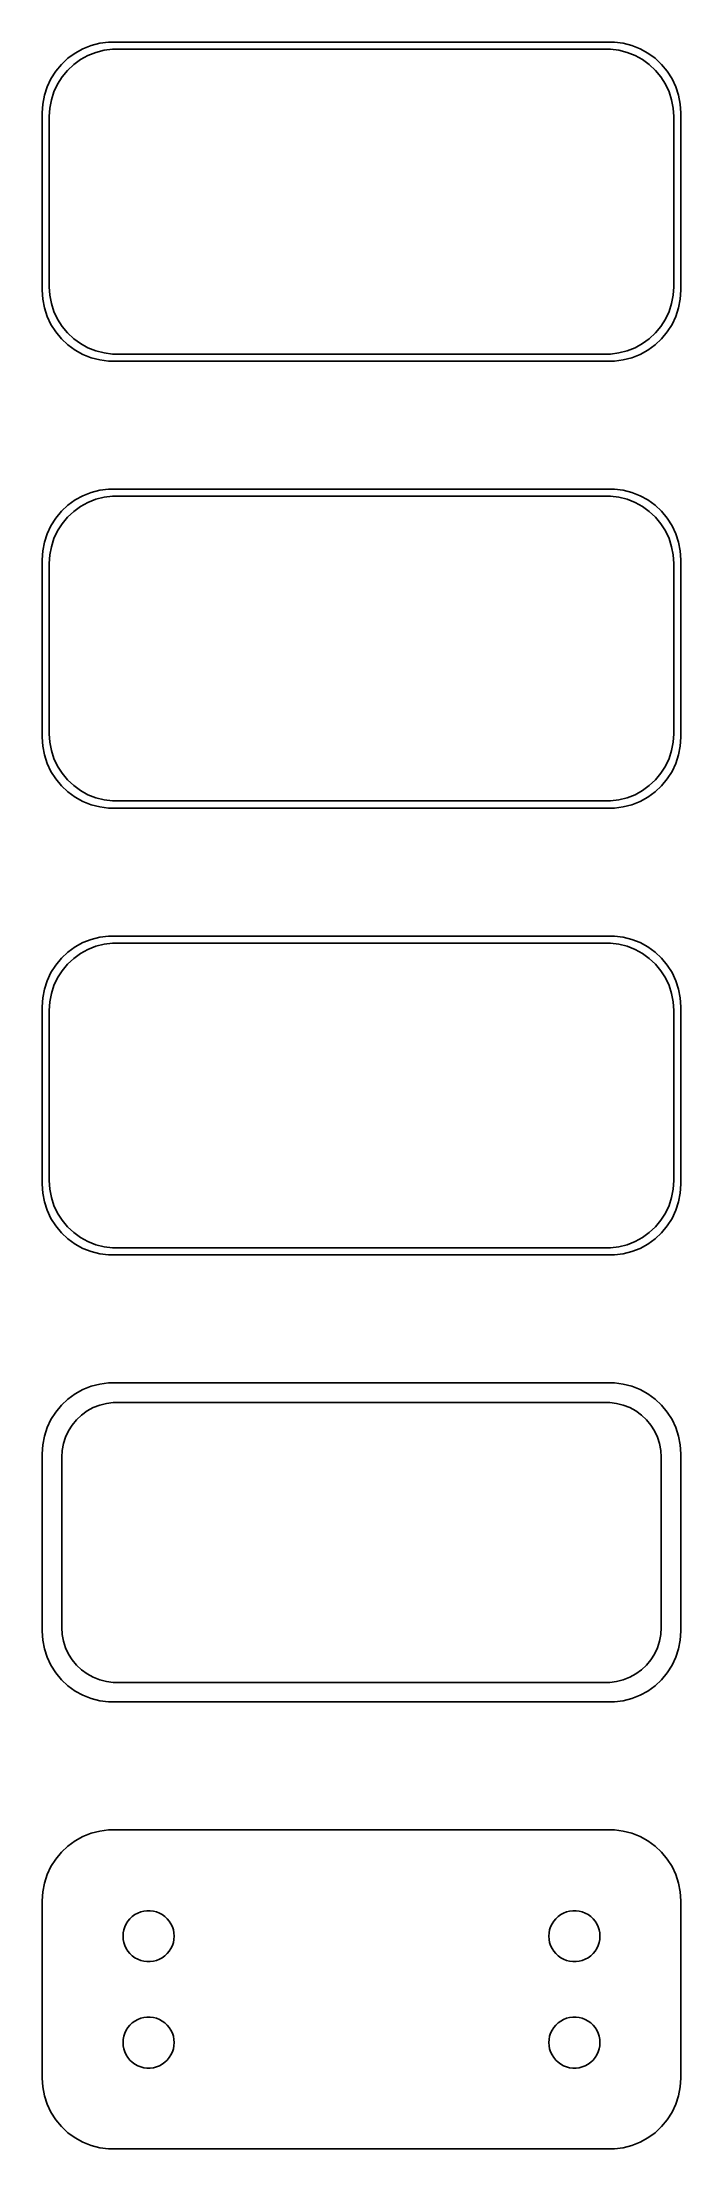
# Model space of a CAD drawing. Header units: metres. Extents: x -22 to 22, y 115 to 263.
import ezdxf

# ---------------------------------------------------------------- set-up
doc = ezdxf.new("R2010")
doc.units = ezdxf.units.M

msp = doc.modelspace()

# ---------------------------------------------------------------- linework, layer by layer
for p, q in [((-19.0451, 263.005), (-19.6289, 262.774)), ((-18.4369, 263.161), (-19.0451, 263.005)), ((-17.8139, 263.24), (-18.4369, 263.161)), ((17.8139, 263.24), (-17.8139, 263.24)), ((18.4369, 263.161), (17.8139, 263.24)), ((19.0451, 263.005), (18.4369, 263.161)), ((19.6289, 262.774), (19.0451, 263.005)), ((-21.1448, 261.673), (-21.5451, 261.189)), ((-20.6871, 262.103), (-21.1448, 261.673)), ((-20.7126, 261.252), (-20.2778, 261.66)), ((-20.1791, 262.472), (-20.6871, 262.103)), ((-20.2778, 261.66), (-19.7952, 262.011)), ((-19.6289, 262.774), (-20.1791, 262.472)), ((-19.7952, 262.011), (-19.2724, 262.298)), ((-19.2724, 262.298), (-18.7178, 262.518)), ((-18.7178, 262.518), (-18.1401, 262.666)), ((-18.1401, 262.666), (-17.5482, 262.741)), ((-17.5482, 262.741), (17.5482, 262.741)), ((17.5482, 262.741), (18.1401, 262.666)), ((18.1401, 262.666), (18.7178, 262.518)), ((18.7178, 262.518), (19.2724, 262.298)), ((19.2724, 262.298), (19.7952, 262.011)), ((20.1791, 262.472), (19.6289, 262.774)), ((19.7952, 262.011), (20.2778, 261.66)), ((20.6871, 262.103), (20.1791, 262.472)), ((20.2778, 261.66), (20.7126, 261.252)), ((21.1448, 261.673), (20.6871, 262.103)), ((21.5451, 261.189), (21.1448, 261.673)), ((-22.1489, 260.091), (-22.3429, 259.493)), ((-21.8815, 260.659), (-22.1489, 260.091)), ((-21.5451, 261.189), (-21.8815, 260.659)), ((-21.6664, 259.749), (-21.4124, 260.288)), ((-21.4124, 260.288), (-21.0928, 260.792)), ((-21.0928, 260.792), (-20.7126, 261.252)), ((20.7126, 261.252), (21.0928, 260.792)), ((21.0928, 260.792), (21.4124, 260.288)), ((21.4124, 260.288), (21.6664, 259.749)), ((21.8815, 260.659), (21.5451, 261.189)), ((22.1489, 260.091), (21.8815, 260.659)), ((22.3429, 259.493), (22.1489, 260.091)), ((-22.4606, 258.877), (-22.5, 258.25)), ((-22.3429, 259.493), (-22.4606, 258.877)), ((-22, 258), (-21.9625, 258.595)), ((-21.9625, 258.595), (-21.8508, 259.181)), ((-21.8508, 259.181), (-21.6664, 259.749)), ((21.6664, 259.749), (21.8508, 259.181)), ((21.8508, 259.181), (21.9625, 258.595)), ((21.9625, 258.595), (22, 258)), ((22.4606, 258.877), (22.3429, 259.493)), ((22.5, 258.25), (22.4606, 258.877)), ((-22.5, 258.25), (-22.5, 245.75)), ((-22, 246), (-22, 258)), ((22, 258), (22, 246)), ((22.5, 245.75), (22.5, 258.25)), ((-22.5, 245.75), (-22.4606, 245.123)), ((-22.4606, 245.123), (-22.3429, 244.507)), ((-21.9625, 245.405), (-22, 246)), ((-21.8508, 244.819), (-21.9625, 245.405)), ((21.9625, 245.405), (21.8508, 244.819)), ((22, 246), (21.9625, 245.405)), ((22.3429, 244.507), (22.4606, 245.123)), ((22.4606, 245.123), (22.5, 245.75)), ((-22.3429, 244.507), (-22.1489, 243.909)), ((-22.1489, 243.909), (-21.8815, 243.341)), ((-21.6664, 244.251), (-21.8508, 244.819)), ((-21.4124, 243.712), (-21.6664, 244.251)), ((-21.0928, 243.208), (-21.4124, 243.712)), ((21.4124, 243.712), (21.0928, 243.208)), ((21.6664, 244.251), (21.4124, 243.712)), ((21.8508, 244.819), (21.6664, 244.251)), ((21.8815, 243.341), (22.1489, 243.909)), ((22.1489, 243.909), (22.3429, 244.507)), ((-21.8815, 243.341), (-21.5451, 242.811)), ((-21.5451, 242.811), (-21.1448, 242.327)), ((-21.1448, 242.327), (-20.6871, 241.897)), ((-20.7126, 242.748), (-21.0928, 243.208)), ((-20.2778, 242.34), (-20.7126, 242.748)), ((-19.7952, 241.989), (-20.2778, 242.34)), ((20.2778, 242.34), (19.7952, 241.989)), ((20.7126, 242.748), (20.2778, 242.34)), ((20.6871, 241.897), (21.1448, 242.327)), ((21.0928, 243.208), (20.7126, 242.748)), ((21.1448, 242.327), (21.5451, 242.811)), ((21.5451, 242.811), (21.8815, 243.341)), ((-20.6871, 241.897), (-20.1791, 241.528)), ((-20.1791, 241.528), (-19.6289, 241.226)), ((-19.2724, 241.702), (-19.7952, 241.989)), ((-19.6289, 241.226), (-19.0451, 240.995)), ((-18.7178, 241.482), (-19.2724, 241.702)), ((-19.0451, 240.995), (-18.4369, 240.839)), ((-18.1401, 241.334), (-18.7178, 241.482)), ((-18.4369, 240.839), (-17.8139, 240.76)), ((-17.5482, 241.259), (-18.1401, 241.334)), ((-17.8139, 240.76), (17.8139, 240.76)), ((17.5482, 241.259), (-17.5482, 241.259)), ((18.1401, 241.334), (17.5482, 241.259)), ((17.8139, 240.76), (18.4369, 240.839)), ((18.7178, 241.482), (18.1401, 241.334)), ((18.4369, 240.839), (19.0451, 240.995)), ((19.2724, 241.702), (18.7178, 241.482)), ((19.0451, 240.995), (19.6289, 241.226)), ((19.7952, 241.989), (19.2724, 241.702)), ((19.6289, 241.226), (20.1791, 241.528)), ((20.1791, 241.528), (20.6871, 241.897)), ((-18.4369, 231.661), (-19.0451, 231.505)), ((-17.8139, 231.74), (-18.4369, 231.661)), ((17.8139, 231.74), (-17.8139, 231.74)), ((18.4369, 231.661), (17.8139, 231.74)), ((19.0451, 231.505), (18.4369, 231.661)), ((-21.1448, 230.173), (-21.5451, 229.689)), ((-20.6871, 230.603), (-21.1448, 230.173)), ((-20.7126, 229.752), (-20.2778, 230.16)), ((-20.1791, 230.972), (-20.6871, 230.603)), ((-20.2778, 230.16), (-19.7952, 230.511)), ((-19.6289, 231.274), (-20.1791, 230.972)), ((-19.7952, 230.511), (-19.2724, 230.798)), ((-19.0451, 231.505), (-19.6289, 231.274)), ((-19.2724, 230.798), (-18.7178, 231.018)), ((-18.7178, 231.018), (-18.1401, 231.166)), ((-18.1401, 231.166), (-17.5482, 231.241)), ((-17.5482, 231.241), (17.5482, 231.241)), ((17.5482, 231.241), (18.1401, 231.166)), ((18.1401, 231.166), (18.7178, 231.018)), ((18.7178, 231.018), (19.2724, 230.798)), ((19.6289, 231.274), (19.0451, 231.505)), ((19.2724, 230.798), (19.7952, 230.511)), ((20.1791, 230.972), (19.6289, 231.274)), ((19.7952, 230.511), (20.2778, 230.16)), ((20.6871, 230.603), (20.1791, 230.972)), ((20.2778, 230.16), (20.7126, 229.752)), ((21.1448, 230.173), (20.6871, 230.603)), ((21.5451, 229.689), (21.1448, 230.173)), ((-21.8815, 229.159), (-22.1489, 228.591)), ((-21.5451, 229.689), (-21.8815, 229.159)), ((-21.6664, 228.249), (-21.4124, 228.788)), ((-21.4124, 228.788), (-21.0928, 229.292)), ((-21.0928, 229.292), (-20.7126, 229.752)), ((20.7126, 229.752), (21.0928, 229.292)), ((21.0928, 229.292), (21.4124, 228.788)), ((21.4124, 228.788), (21.6664, 228.249)), ((21.8815, 229.159), (21.5451, 229.689)), ((22.1489, 228.591), (21.8815, 229.159)), ((-22.4606, 227.377), (-22.5, 226.75)), ((-22.3429, 227.993), (-22.4606, 227.377)), ((-22.1489, 228.591), (-22.3429, 227.993)), ((-21.9625, 227.095), (-21.8508, 227.681)), ((-21.8508, 227.681), (-21.6664, 228.249)), ((21.6664, 228.249), (21.8508, 227.681)), ((21.8508, 227.681), (21.9625, 227.095)), ((22.3429, 227.993), (22.1489, 228.591)), ((22.4606, 227.377), (22.3429, 227.993)), ((22.5, 226.75), (22.4606, 227.377)), ((-22.5, 226.75), (-22.5, 214.25)), ((-22, 226.5), (-21.9625, 227.095)), ((-22, 214.5), (-22, 226.5)), ((21.9625, 227.095), (22, 226.5)), ((22, 226.5), (22, 214.5)), ((22.5, 214.25), (22.5, 226.75)), ((-22.5, 214.25), (-22.4606, 213.623)), ((-21.9625, 213.905), (-22, 214.5)), ((-21.8508, 213.319), (-21.9625, 213.905)), ((21.9625, 213.905), (21.8508, 213.319)), ((22, 214.5), (21.9625, 213.905)), ((22.4606, 213.623), (22.5, 214.25)), ((-22.4606, 213.623), (-22.3429, 213.007)), ((-22.3429, 213.007), (-22.1489, 212.409)), ((-22.1489, 212.409), (-21.8815, 211.841)), ((-21.6664, 212.751), (-21.8508, 213.319)), ((-21.4124, 212.212), (-21.6664, 212.751)), ((21.6664, 212.751), (21.4124, 212.212)), ((21.8508, 213.319), (21.6664, 212.751)), ((21.8815, 211.841), (22.1489, 212.409)), ((22.1489, 212.409), (22.3429, 213.007)), ((22.3429, 213.007), (22.4606, 213.623)), ((-21.8815, 211.841), (-21.5451, 211.311)), ((-21.5451, 211.311), (-21.1448, 210.827)), ((-21.0928, 211.708), (-21.4124, 212.212)), ((-20.7126, 211.248), (-21.0928, 211.708)), ((-20.2778, 210.84), (-20.7126, 211.248)), ((20.7126, 211.248), (20.2778, 210.84)), ((21.0928, 211.708), (20.7126, 211.248)), ((21.4124, 212.212), (21.0928, 211.708)), ((21.1448, 210.827), (21.5451, 211.311)), ((21.5451, 211.311), (21.8815, 211.841)), ((-21.1448, 210.827), (-20.6871, 210.397)), ((-20.6871, 210.397), (-20.1791, 210.028)), ((-19.7952, 210.489), (-20.2778, 210.84)), ((-20.1791, 210.028), (-19.6289, 209.726)), ((-19.2724, 210.202), (-19.7952, 210.489)), ((-19.6289, 209.726), (-19.0451, 209.495)), ((-18.7178, 209.982), (-19.2724, 210.202)), ((-19.0451, 209.495), (-18.4369, 209.339)), ((-18.1401, 209.834), (-18.7178, 209.982)), ((-17.5482, 209.759), (-18.1401, 209.834)), ((17.5482, 209.759), (-17.5482, 209.759)), ((18.1401, 209.834), (17.5482, 209.759)), ((18.7178, 209.982), (18.1401, 209.834)), ((18.4369, 209.339), (19.0451, 209.495)), ((19.2724, 210.202), (18.7178, 209.982)), ((19.0451, 209.495), (19.6289, 209.726)), ((19.7952, 210.489), (19.2724, 210.202)), ((19.6289, 209.726), (20.1791, 210.028)), ((20.2778, 210.84), (19.7952, 210.489)), ((20.1791, 210.028), (20.6871, 210.397)), ((20.6871, 210.397), (21.1448, 210.827)), ((-18.4369, 209.339), (-17.8139, 209.26)), ((-17.8139, 209.26), (17.8139, 209.26)), ((17.8139, 209.26), (18.4369, 209.339)), ((-20.6871, 199.103), (-21.1448, 198.673)), ((-20.1791, 199.472), (-20.6871, 199.103)), ((-20.2778, 198.66), (-19.7952, 199.011)), ((-19.6289, 199.774), (-20.1791, 199.472)), ((-19.7952, 199.011), (-19.2724, 199.298)), ((-19.0451, 200.005), (-19.6289, 199.774)), ((-19.2724, 199.298), (-18.7178, 199.518)), ((-18.4369, 200.161), (-19.0451, 200.005)), ((-18.7178, 199.518), (-18.1401, 199.666)), ((-17.8139, 200.24), (-18.4369, 200.161)), ((-18.1401, 199.666), (-17.5482, 199.741)), ((17.8139, 200.24), (-17.8139, 200.24)), ((-17.5482, 199.741), (17.5482, 199.741)), ((17.5482, 199.741), (18.1401, 199.666)), ((18.4369, 200.161), (17.8139, 200.24)), ((18.1401, 199.666), (18.7178, 199.518)), ((19.0451, 200.005), (18.4369, 200.161)), ((18.7178, 199.518), (19.2724, 199.298)), ((19.6289, 199.774), (19.0451, 200.005)), ((19.2724, 199.298), (19.7952, 199.011)), ((20.1791, 199.472), (19.6289, 199.774)), ((19.7952, 199.011), (20.2778, 198.66)), ((20.6871, 199.103), (20.1791, 199.472)), ((21.1448, 198.673), (20.6871, 199.103)), ((-21.8815, 197.659), (-22.1489, 197.091)), ((-21.5451, 198.189), (-21.8815, 197.659)), ((-21.1448, 198.673), (-21.5451, 198.189)), ((-21.4124, 197.288), (-21.0928, 197.792)), ((-21.0928, 197.792), (-20.7126, 198.252)), ((-20.7126, 198.252), (-20.2778, 198.66)), ((20.2778, 198.66), (20.7126, 198.252)), ((20.7126, 198.252), (21.0928, 197.792)), ((21.0928, 197.792), (21.4124, 197.288)), ((21.5451, 198.189), (21.1448, 198.673)), ((21.8815, 197.659), (21.5451, 198.189)), ((22.1489, 197.091), (21.8815, 197.659)), ((-22.3429, 196.493), (-22.4606, 195.877)), ((-22.1489, 197.091), (-22.3429, 196.493)), ((-21.9625, 195.595), (-21.8508, 196.181)), ((-21.8508, 196.181), (-21.6664, 196.749)), ((-21.6664, 196.749), (-21.4124, 197.288)), ((21.4124, 197.288), (21.6664, 196.749)), ((21.6664, 196.749), (21.8508, 196.181)), ((21.8508, 196.181), (21.9625, 195.595)), ((22.3429, 196.493), (22.1489, 197.091)), ((22.4606, 195.877), (22.3429, 196.493)), ((-22.4606, 195.877), (-22.5, 195.25)), ((-22.5, 195.25), (-22.5, 182.75)), ((-22, 195), (-21.9625, 195.595)), ((-22, 183), (-22, 195)), ((21.9625, 195.595), (22, 195)), ((22, 195), (22, 183)), ((22.5, 195.25), (22.4606, 195.877)), ((22.5, 182.75), (22.5, 195.25)), ((-22.5, 182.75), (-22.4606, 182.123)), ((-21.9625, 182.405), (-22, 183)), ((22, 183), (21.9625, 182.405)), ((22.4606, 182.123), (22.5, 182.75)), ((-22.4606, 182.123), (-22.3429, 181.507)), ((-22.3429, 181.507), (-22.1489, 180.909)), ((-21.8508, 181.819), (-21.9625, 182.405)), ((-21.6664, 181.251), (-21.8508, 181.819)), ((-21.4124, 180.712), (-21.6664, 181.251)), ((21.6664, 181.251), (21.4124, 180.712)), ((21.8508, 181.819), (21.6664, 181.251)), ((21.9625, 182.405), (21.8508, 181.819)), ((22.1489, 180.909), (22.3429, 181.507)), ((22.3429, 181.507), (22.4606, 182.123)), ((-22.1489, 180.909), (-21.8815, 180.341)), ((-21.8815, 180.341), (-21.5451, 179.811)), ((-21.5451, 179.811), (-21.1448, 179.327)), ((-21.0928, 180.208), (-21.4124, 180.712)), ((-20.7126, 179.748), (-21.0928, 180.208)), ((-20.2778, 179.34), (-20.7126, 179.748)), ((20.7126, 179.748), (20.2778, 179.34)), ((21.0928, 180.208), (20.7126, 179.748)), ((21.4124, 180.712), (21.0928, 180.208)), ((21.1448, 179.327), (21.5451, 179.811)), ((21.5451, 179.811), (21.8815, 180.341)), ((21.8815, 180.341), (22.1489, 180.909)), ((-21.1448, 179.327), (-20.6871, 178.897)), ((-20.6871, 178.897), (-20.1791, 178.528)), ((-19.7952, 178.989), (-20.2778, 179.34)), ((-20.1791, 178.528), (-19.6289, 178.226)), ((-19.2724, 178.702), (-19.7952, 178.989)), ((-19.6289, 178.226), (-19.0451, 177.995)), ((-18.7178, 178.482), (-19.2724, 178.702)), ((-18.1401, 178.334), (-18.7178, 178.482)), ((-17.5482, 178.259), (-18.1401, 178.334)), ((17.5482, 178.259), (-17.5482, 178.259)), ((18.1401, 178.334), (17.5482, 178.259)), ((18.7178, 178.482), (18.1401, 178.334)), ((19.2724, 178.702), (18.7178, 178.482)), ((19.0451, 177.995), (19.6289, 178.226)), ((19.7952, 178.989), (19.2724, 178.702)), ((19.6289, 178.226), (20.1791, 178.528)), ((20.2778, 179.34), (19.7952, 178.989)), ((20.1791, 178.528), (20.6871, 178.897)), ((20.6871, 178.897), (21.1448, 179.327)), ((-19.0451, 177.995), (-18.4369, 177.839)), ((-18.4369, 177.839), (-17.8139, 177.76)), ((-17.8139, 177.76), (17.8139, 177.76)), ((17.8139, 177.76), (18.4369, 177.839)), ((18.4369, 177.839), (19.0451, 177.995)), ((-20.1791, 167.972), (-20.6871, 167.603)), ((-19.6289, 168.274), (-20.1791, 167.972)), ((-19.0451, 168.505), (-19.6289, 168.274)), ((-18.4369, 168.661), (-19.0451, 168.505)), ((-17.8139, 168.74), (-18.4369, 168.661)), ((17.8139, 168.74), (-17.8139, 168.74)), ((18.4369, 168.661), (17.8139, 168.74)), ((19.0451, 168.505), (18.4369, 168.661)), ((19.6289, 168.274), (19.0451, 168.505)), ((20.1791, 167.972), (19.6289, 168.274)), ((20.6871, 167.603), (20.1791, 167.972)), ((-21.5451, 166.689), (-21.8815, 166.159)), ((-21.1448, 167.173), (-21.5451, 166.689)), ((-20.6871, 167.603), (-21.1448, 167.173)), ((-20.0707, 166.149), (-19.7165, 166.481)), ((-19.7165, 166.481), (-19.3234, 166.767)), ((-19.3234, 166.767), (-18.8975, 167.001)), ((-18.8975, 167.001), (-18.4457, 167.18)), ((-18.4457, 167.18), (-17.9751, 167.301)), ((-17.9751, 167.301), (-17.493, 167.362)), ((-17.493, 167.362), (17.493, 167.362)), ((17.493, 167.362), (17.9751, 167.301)), ((17.9751, 167.301), (18.4457, 167.18)), ((18.4457, 167.18), (18.8975, 167.001)), ((18.8975, 167.001), (19.3234, 166.767)), ((19.3234, 166.767), (19.7165, 166.481)), ((19.7165, 166.481), (20.0707, 166.149)), ((21.1448, 167.173), (20.6871, 167.603)), ((21.5451, 166.689), (21.1448, 167.173)), ((21.8815, 166.159), (21.5451, 166.689)), ((-22.3429, 164.993), (-22.4606, 164.377)), ((-22.1489, 165.591), (-22.3429, 164.993)), ((-21.8815, 166.159), (-22.1489, 165.591)), ((-20.9979, 164.462), (-20.8477, 164.924)), ((-20.8477, 164.924), (-20.6408, 165.364)), ((-20.6408, 165.364), (-20.3805, 165.774)), ((-20.3805, 165.774), (-20.0707, 166.149)), ((20.0707, 166.149), (20.3805, 165.774)), ((20.3805, 165.774), (20.6408, 165.364)), ((20.6408, 165.364), (20.8477, 164.924)), ((20.8477, 164.924), (20.9979, 164.462)), ((22.1489, 165.591), (21.8815, 166.159)), ((22.3429, 164.993), (22.1489, 165.591)), ((22.4606, 164.377), (22.3429, 164.993)), ((-22.4606, 164.377), (-22.5, 163.75)), ((-22.5, 163.75), (-22.5, 151.25)), ((-21.1195, 163.5), (-21.089, 163.985)), ((-21.1195, 151.5), (-21.1195, 163.5)), ((-21.089, 163.985), (-20.9979, 164.462)), ((20.9979, 164.462), (21.089, 163.985)), ((21.089, 163.985), (21.1195, 163.5)), ((21.1195, 163.5), (21.1195, 151.5)), ((22.5, 163.75), (22.4606, 164.377)), ((22.5, 151.25), (22.5, 163.75)), ((-21.089, 151.015), (-21.1195, 151.5)), ((21.1195, 151.5), (21.089, 151.015)), ((-22.5, 151.25), (-22.4606, 150.623)), ((-22.4606, 150.623), (-22.3429, 150.007)), ((-22.3429, 150.007), (-22.1489, 149.409)), ((-20.9979, 150.538), (-21.089, 151.015)), ((-20.8477, 150.076), (-20.9979, 150.538)), ((-20.6408, 149.636), (-20.8477, 150.076)), ((20.8477, 150.076), (20.6408, 149.636)), ((20.9979, 150.538), (20.8477, 150.076)), ((21.089, 151.015), (20.9979, 150.538)), ((22.1489, 149.409), (22.3429, 150.007)), ((22.3429, 150.007), (22.4606, 150.623)), ((22.4606, 150.623), (22.5, 151.25)), ((-22.1489, 149.409), (-21.8815, 148.841)), ((-21.8815, 148.841), (-21.5451, 148.311)), ((-20.3805, 149.226), (-20.6408, 149.636)), ((-20.0707, 148.851), (-20.3805, 149.226)), ((-19.7165, 148.519), (-20.0707, 148.851)), ((-19.3234, 148.233), (-19.7165, 148.519)), ((19.7165, 148.519), (19.3234, 148.233)), ((20.0707, 148.851), (19.7165, 148.519)), ((20.3805, 149.226), (20.0707, 148.851)), ((20.6408, 149.636), (20.3805, 149.226)), ((21.5451, 148.311), (21.8815, 148.841)), ((21.8815, 148.841), (22.1489, 149.409)), ((-21.5451, 148.311), (-21.1448, 147.827)), ((-21.1448, 147.827), (-20.6871, 147.397)), ((-20.6871, 147.397), (-20.1791, 147.028)), ((-20.1791, 147.028), (-19.6289, 146.726)), ((-18.8975, 147.999), (-19.3234, 148.233)), ((-18.4457, 147.82), (-18.8975, 147.999)), ((-17.9751, 147.699), (-18.4457, 147.82)), ((-17.493, 147.638), (-17.9751, 147.699)), ((17.493, 147.638), (-17.493, 147.638)), ((17.9751, 147.699), (17.493, 147.638)), ((18.4457, 147.82), (17.9751, 147.699)), ((18.8975, 147.999), (18.4457, 147.82)), ((19.3234, 148.233), (18.8975, 147.999)), ((19.6289, 146.726), (20.1791, 147.028)), ((20.1791, 147.028), (20.6871, 147.397)), ((20.6871, 147.397), (21.1448, 147.827)), ((21.1448, 147.827), (21.5451, 148.311)), ((-19.6289, 146.726), (-19.0451, 146.495)), ((-19.0451, 146.495), (-18.4369, 146.339)), ((-18.4369, 146.339), (-17.8139, 146.26)), ((-17.8139, 146.26), (17.8139, 146.26)), ((17.8139, 146.26), (18.4369, 146.339)), ((18.4369, 146.339), (19.0451, 146.495)), ((19.0451, 146.495), (19.6289, 146.726)), ((-19.6289, 136.774), (-20.1791, 136.472)), ((-19.0451, 137.005), (-19.6289, 136.774)), ((-18.4369, 137.161), (-19.0451, 137.005)), ((-17.8139, 137.24), (-18.4369, 137.161)), ((17.8139, 137.24), (-17.8139, 137.24)), ((18.4369, 137.161), (17.8139, 137.24)), ((19.0451, 137.005), (18.4369, 137.161)), ((19.6289, 136.774), (19.0451, 137.005)), ((20.1791, 136.472), (19.6289, 136.774)), ((-21.5451, 135.189), (-21.8815, 134.659)), ((-21.1448, 135.673), (-21.5451, 135.189)), ((-20.6871, 136.103), (-21.1448, 135.673)), ((-20.1791, 136.472), (-20.6871, 136.103)), ((20.6871, 136.103), (20.1791, 136.472)), ((21.1448, 135.673), (20.6871, 136.103)), ((21.5451, 135.189), (21.1448, 135.673)), ((21.8815, 134.659), (21.5451, 135.189)), ((-22.1489, 134.091), (-22.3429, 133.493)), ((-21.8815, 134.659), (-22.1489, 134.091)), ((22.1489, 134.091), (21.8815, 134.659)), ((22.3429, 133.493), (22.1489, 134.091)), ((-22.4606, 132.877), (-22.5, 132.25)), ((-22.5, 132.25), (-22.5, 119.75)), ((-22.3429, 133.493), (-22.4606, 132.877)), ((22.4606, 132.877), (22.3429, 133.493)), ((22.5, 132.25), (22.4606, 132.877)), ((22.5, 119.75), (22.5, 132.25)), ((-16.5773, 130.617), (-16.4562, 130.808)), ((-16.4562, 130.808), (-16.3121, 130.982)), ((-16.3121, 130.982), (-16.1474, 131.137)), ((-16.1474, 131.137), (-15.9645, 131.27)), ((-15.9645, 131.27), (-15.7664, 131.379)), ((-15.7664, 131.379), (-15.5562, 131.462)), ((-15.5562, 131.462), (-15.3373, 131.518)), ((-15.3373, 131.518), (-15.113, 131.546)), ((-15.113, 131.546), (-14.887, 131.546)), ((-14.887, 131.546), (-14.6627, 131.518)), ((-14.6627, 131.518), (-14.4438, 131.462)), ((-14.4438, 131.462), (-14.2336, 131.379)), ((-14.2336, 131.379), (-14.0355, 131.27)), ((-14.0355, 131.27), (-13.8526, 131.137)), ((-13.8526, 131.137), (-13.6879, 130.982)), ((-13.6879, 130.982), (-13.5438, 130.808)), ((-13.5438, 130.808), (-13.4226, 130.617)), ((13.4226, 130.617), (13.5438, 130.808)), ((13.5438, 130.808), (13.6879, 130.982)), ((13.6879, 130.982), (13.8526, 131.137)), ((13.8526, 131.137), (14.0355, 131.27)), ((14.0355, 131.27), (14.2336, 131.379)), ((14.2336, 131.379), (14.4438, 131.462)), ((14.4438, 131.462), (14.6627, 131.518)), ((14.6627, 131.518), (14.887, 131.546)), ((14.887, 131.546), (15.113, 131.546)), ((15.113, 131.546), (15.3373, 131.518)), ((15.3373, 131.518), (15.5562, 131.462)), ((15.5562, 131.462), (15.7664, 131.379)), ((15.7664, 131.379), (15.9645, 131.27)), ((15.9645, 131.27), (16.1474, 131.137)), ((16.1474, 131.137), (16.3121, 130.982)), ((16.3121, 130.982), (16.4562, 130.808)), ((16.4562, 130.808), (16.5773, 130.617)), ((-16.8, 129.75), (-16.7858, 129.976)), ((-16.7858, 129.524), (-16.8, 129.75)), ((-16.7858, 129.976), (-16.7434, 130.198)), ((-16.7434, 129.302), (-16.7858, 129.524)), ((-16.7434, 130.198), (-16.6736, 130.413)), ((-16.6736, 129.087), (-16.7434, 129.302)), ((-16.6736, 130.413), (-16.5773, 130.617)), ((-13.4226, 130.617), (-13.3264, 130.413)), ((-13.3264, 130.413), (-13.2565, 130.198)), ((-13.2565, 129.302), (-13.3264, 129.087)), ((-13.2565, 130.198), (-13.2142, 129.976)), ((-13.2142, 129.524), (-13.2565, 129.302)), ((-13.2142, 129.976), (-13.2, 129.75)), ((-13.2, 129.75), (-13.2142, 129.524)), ((13.2, 129.75), (13.2142, 129.976)), ((13.2142, 129.524), (13.2, 129.75)), ((13.2142, 129.976), (13.2565, 130.198)), ((13.2565, 129.302), (13.2142, 129.524)), ((13.2565, 130.198), (13.3264, 130.413)), ((13.3264, 129.087), (13.2565, 129.302)), ((13.3264, 130.413), (13.4226, 130.617)), ((16.5773, 130.617), (16.6736, 130.413)), ((16.6736, 130.413), (16.7434, 130.198)), ((16.7434, 129.302), (16.6736, 129.087)), ((16.7434, 130.198), (16.7858, 129.976)), ((16.7858, 129.524), (16.7434, 129.302)), ((16.7858, 129.976), (16.8, 129.75)), ((16.8, 129.75), (16.7858, 129.524)), ((-16.5773, 128.883), (-16.6736, 129.087)), ((-16.4562, 128.692), (-16.5773, 128.883)), ((-16.3121, 128.518), (-16.4562, 128.692)), ((-16.1474, 128.363), (-16.3121, 128.518)), ((-15.9645, 128.23), (-16.1474, 128.363)), ((-15.7664, 128.121), (-15.9645, 128.23)), ((-15.5562, 128.038), (-15.7664, 128.121)), ((-15.3373, 127.982), (-15.5562, 128.038)), ((-15.113, 127.954), (-15.3373, 127.982)), ((-14.887, 127.954), (-15.113, 127.954)), ((-14.6627, 127.982), (-14.887, 127.954)), ((-14.4438, 128.038), (-14.6627, 127.982)), ((-14.2336, 128.121), (-14.4438, 128.038)), ((-14.0355, 128.23), (-14.2336, 128.121)), ((-13.8526, 128.363), (-14.0355, 128.23)), ((-13.6879, 128.518), (-13.8526, 128.363)), ((-13.5438, 128.692), (-13.6879, 128.518)), ((-13.4226, 128.883), (-13.5438, 128.692)), ((-13.3264, 129.087), (-13.4226, 128.883)), ((13.4226, 128.883), (13.3264, 129.087)), ((13.5438, 128.692), (13.4226, 128.883)), ((13.6879, 128.518), (13.5438, 128.692)), ((13.8526, 128.363), (13.6879, 128.518)), ((14.0355, 128.23), (13.8526, 128.363)), ((14.2336, 128.121), (14.0355, 128.23)), ((14.4438, 128.038), (14.2336, 128.121)), ((14.6627, 127.982), (14.4438, 128.038)), ((14.887, 127.954), (14.6627, 127.982)), ((15.113, 127.954), (14.887, 127.954)), ((15.3373, 127.982), (15.113, 127.954)), ((15.5562, 128.038), (15.3373, 127.982)), ((15.7664, 128.121), (15.5562, 128.038)), ((15.9645, 128.23), (15.7664, 128.121)), ((16.1474, 128.363), (15.9645, 128.23)), ((16.3121, 128.518), (16.1474, 128.363)), ((16.4562, 128.692), (16.3121, 128.518)), ((16.5773, 128.883), (16.4562, 128.692)), ((16.6736, 129.087), (16.5773, 128.883)), ((-16.5773, 123.117), (-16.4562, 123.308)), ((-16.4562, 123.308), (-16.3121, 123.482)), ((-16.3121, 123.482), (-16.1474, 123.637)), ((-16.1474, 123.637), (-15.9645, 123.77)), ((-15.9645, 123.77), (-15.7664, 123.879)), ((-15.7664, 123.879), (-15.5562, 123.962)), ((-15.5562, 123.962), (-15.3373, 124.018)), ((-15.3373, 124.018), (-15.113, 124.046)), ((-15.113, 124.046), (-14.887, 124.046)), ((-14.887, 124.046), (-14.6627, 124.018)), ((-14.6627, 124.018), (-14.4438, 123.962)), ((-14.4438, 123.962), (-14.2336, 123.879)), ((-14.2336, 123.879), (-14.0355, 123.77)), ((-14.0355, 123.77), (-13.8526, 123.637)), ((-13.8526, 123.637), (-13.6879, 123.482)), ((-13.6879, 123.482), (-13.5438, 123.308)), ((-13.5438, 123.308), (-13.4226, 123.117)), ((13.4226, 123.117), (13.5438, 123.308)), ((13.5438, 123.308), (13.6879, 123.482)), ((13.6879, 123.482), (13.8526, 123.637)), ((13.8526, 123.637), (14.0355, 123.77)), ((14.0355, 123.77), (14.2336, 123.879)), ((14.2336, 123.879), (14.4438, 123.962)), ((14.4438, 123.962), (14.6627, 124.018)), ((14.6627, 124.018), (14.887, 124.046)), ((14.887, 124.046), (15.113, 124.046)), ((15.113, 124.046), (15.3373, 124.018)), ((15.3373, 124.018), (15.5562, 123.962)), ((15.5562, 123.962), (15.7664, 123.879)), ((15.7664, 123.879), (15.9645, 123.77)), ((15.9645, 123.77), (16.1474, 123.637)), ((16.1474, 123.637), (16.3121, 123.482)), ((16.3121, 123.482), (16.4562, 123.308)), ((16.4562, 123.308), (16.5773, 123.117)), ((-16.8, 122.25), (-16.7858, 122.476)), ((-16.7858, 122.024), (-16.8, 122.25)), ((-16.7858, 122.476), (-16.7434, 122.698)), ((-16.7434, 121.802), (-16.7858, 122.024)), ((-16.7434, 122.698), (-16.6736, 122.913)), ((-16.6736, 121.587), (-16.7434, 121.802)), ((-16.6736, 122.913), (-16.5773, 123.117)), ((-13.4226, 123.117), (-13.3264, 122.913)), ((-13.3264, 122.913), (-13.2565, 122.698)), ((-13.2565, 121.802), (-13.3264, 121.587)), ((-13.2565, 122.698), (-13.2142, 122.476)), ((-13.2142, 122.024), (-13.2565, 121.802)), ((-13.2142, 122.476), (-13.2, 122.25)), ((-13.2, 122.25), (-13.2142, 122.024)), ((13.2, 122.25), (13.2142, 122.476)), ((13.2142, 122.024), (13.2, 122.25)), ((13.2142, 122.476), (13.2565, 122.698)), ((13.2565, 121.802), (13.2142, 122.024)), ((13.2565, 122.698), (13.3264, 122.913)), ((13.3264, 121.587), (13.2565, 121.802)), ((13.3264, 122.913), (13.4226, 123.117)), ((16.5773, 123.117), (16.6736, 122.913)), ((16.6736, 122.913), (16.7434, 122.698)), ((16.7434, 121.802), (16.6736, 121.587)), ((16.7434, 122.698), (16.7858, 122.476)), ((16.7858, 122.024), (16.7434, 121.802)), ((16.7858, 122.476), (16.8, 122.25)), ((16.8, 122.25), (16.7858, 122.024)), ((-16.5773, 121.383), (-16.6736, 121.587)), ((-16.4562, 121.192), (-16.5773, 121.383)), ((-16.3121, 121.018), (-16.4562, 121.192)), ((-16.1474, 120.863), (-16.3121, 121.018)), ((-15.9645, 120.73), (-16.1474, 120.863)), ((-15.7664, 120.621), (-15.9645, 120.73)), ((-15.5562, 120.538), (-15.7664, 120.621)), ((-15.3373, 120.482), (-15.5562, 120.538)), ((-15.113, 120.454), (-15.3373, 120.482)), ((-14.887, 120.454), (-15.113, 120.454)), ((-14.6627, 120.482), (-14.887, 120.454)), ((-14.4438, 120.538), (-14.6627, 120.482)), ((-14.2336, 120.621), (-14.4438, 120.538)), ((-14.0355, 120.73), (-14.2336, 120.621)), ((-13.8526, 120.863), (-14.0355, 120.73)), ((-13.6879, 121.018), (-13.8526, 120.863)), ((-13.5438, 121.192), (-13.6879, 121.018)), ((-13.4226, 121.383), (-13.5438, 121.192)), ((-13.3264, 121.587), (-13.4226, 121.383)), ((13.4226, 121.383), (13.3264, 121.587)), ((13.5438, 121.192), (13.4226, 121.383)), ((13.6879, 121.018), (13.5438, 121.192)), ((13.8526, 120.863), (13.6879, 121.018)), ((14.0355, 120.73), (13.8526, 120.863)), ((14.2336, 120.621), (14.0355, 120.73)), ((14.4438, 120.538), (14.2336, 120.621)), ((14.6627, 120.482), (14.4438, 120.538)), ((14.887, 120.454), (14.6627, 120.482)), ((15.113, 120.454), (14.887, 120.454)), ((15.3373, 120.482), (15.113, 120.454)), ((15.5562, 120.538), (15.3373, 120.482)), ((15.7664, 120.621), (15.5562, 120.538)), ((15.9645, 120.73), (15.7664, 120.621)), ((16.1474, 120.863), (15.9645, 120.73)), ((16.3121, 121.018), (16.1474, 120.863)), ((16.4562, 121.192), (16.3121, 121.018)), ((16.5773, 121.383), (16.4562, 121.192)), ((16.6736, 121.587), (16.5773, 121.383)), ((-22.5, 119.75), (-22.4606, 119.123)), ((-22.4606, 119.123), (-22.3429, 118.507)), ((22.3429, 118.507), (22.4606, 119.123)), ((22.4606, 119.123), (22.5, 119.75)), ((-22.3429, 118.507), (-22.1489, 117.909)), ((-22.1489, 117.909), (-21.8815, 117.341)), ((-21.8815, 117.341), (-21.5451, 116.811)), ((21.5451, 116.811), (21.8815, 117.341)), ((21.8815, 117.341), (22.1489, 117.909)), ((22.1489, 117.909), (22.3429, 118.507)), ((-21.5451, 116.811), (-21.1448, 116.327)), ((-21.1448, 116.327), (-20.6871, 115.897)), ((-20.6871, 115.897), (-20.1791, 115.528)), ((20.1791, 115.528), (20.6871, 115.897)), ((20.6871, 115.897), (21.1448, 116.327)), ((21.1448, 116.327), (21.5451, 116.811)), ((-20.1791, 115.528), (-19.6289, 115.226)), ((-19.6289, 115.226), (-19.0451, 114.995)), ((-19.0451, 114.995), (-18.4369, 114.839)), ((-18.4369, 114.839), (-17.8139, 114.76)), ((-17.8139, 114.76), (17.8139, 114.76)), ((17.8139, 114.76), (18.4369, 114.839)), ((18.4369, 114.839), (19.0451, 114.995)), ((19.0451, 114.995), (19.6289, 115.226)), ((19.6289, 115.226), (20.1791, 115.528))]:
    msp.add_line(p, q)

doc.saveas('drawing.dxf')
